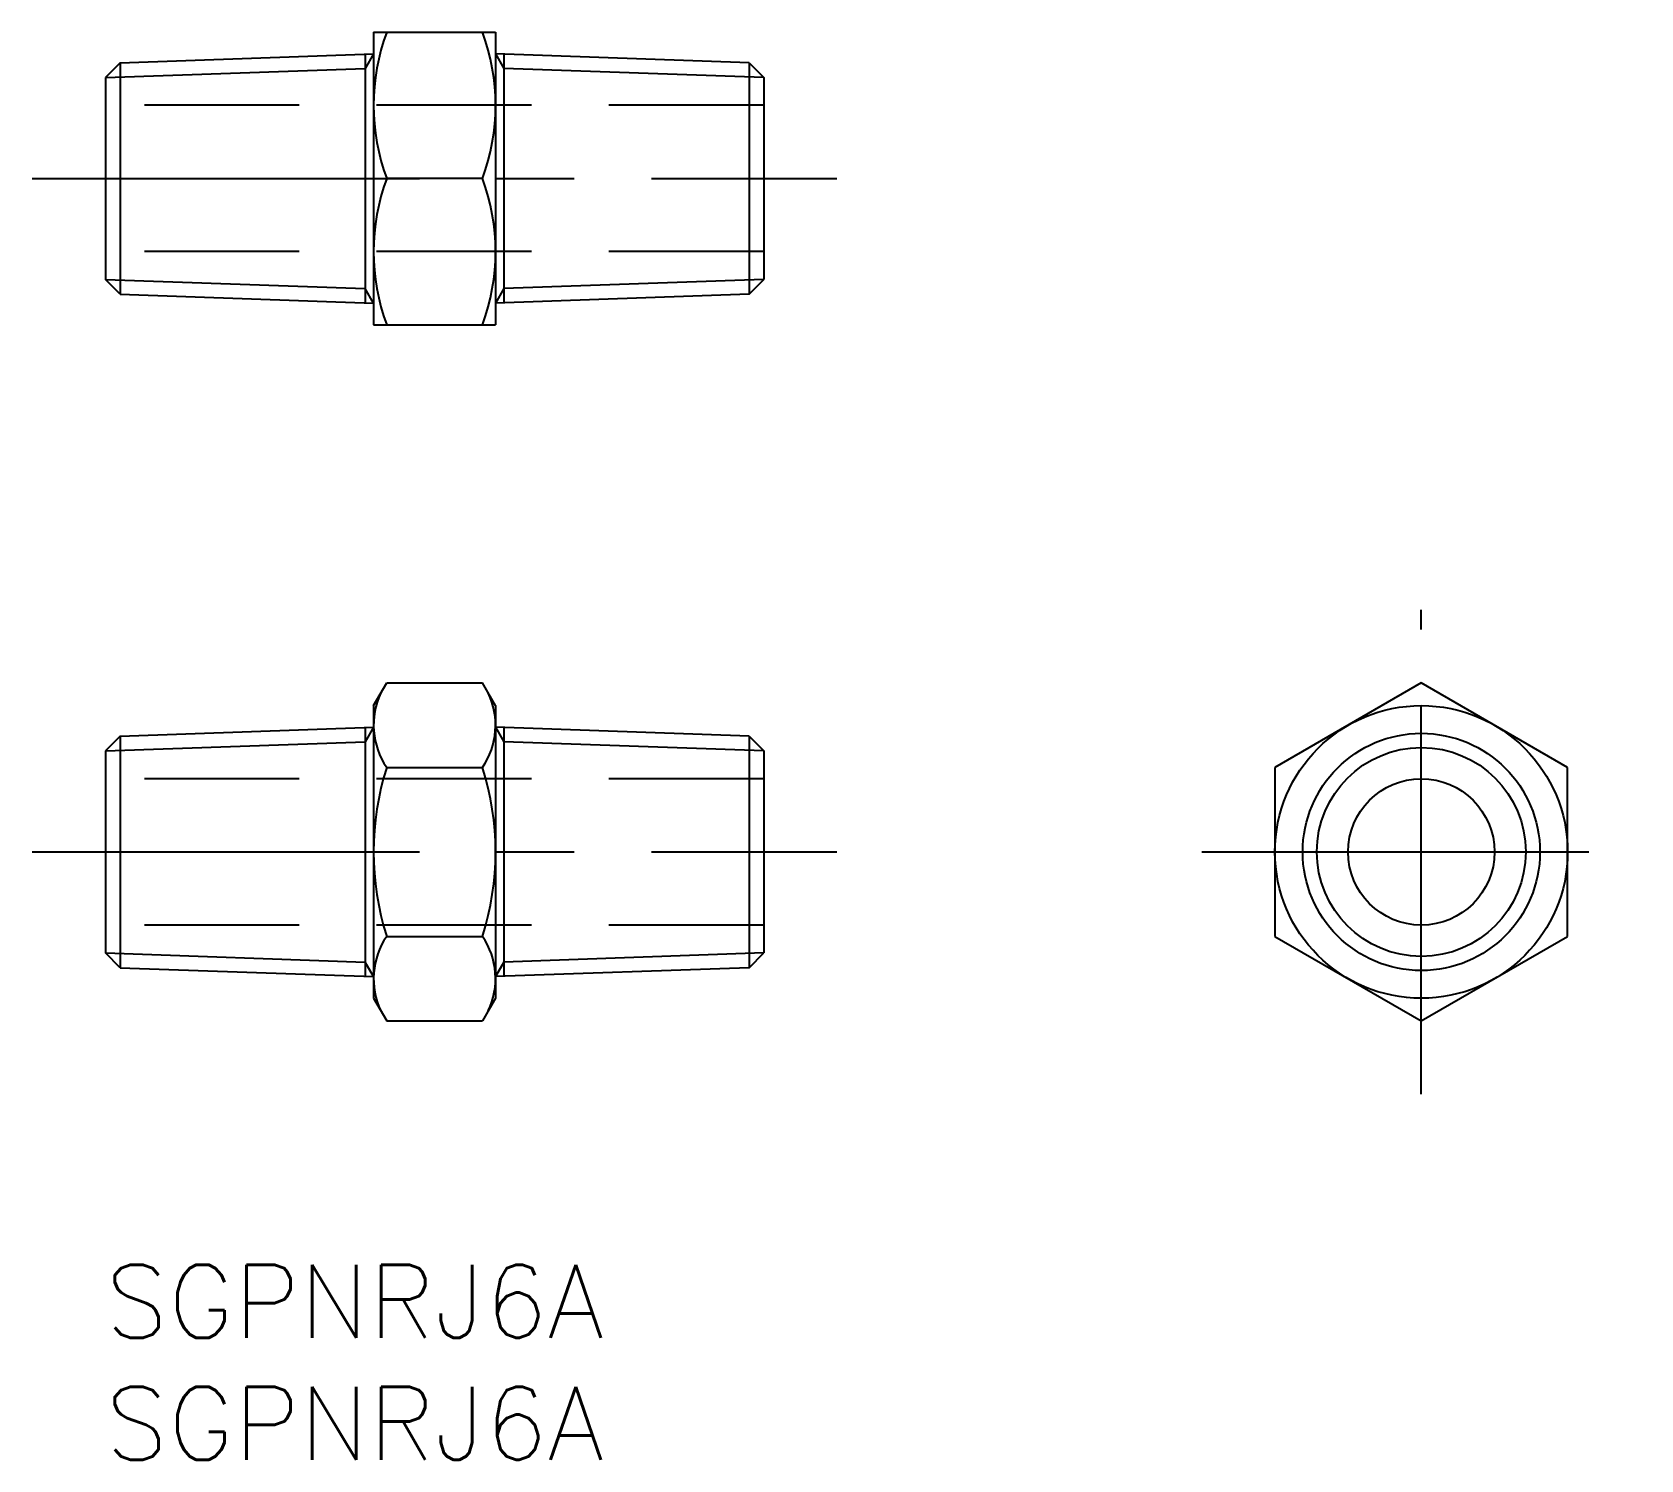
# Model space of a CAD drawing. Extents: x -3 to 63, y -8 to 50.5.
import ezdxf

# ---------------------------------------------------------------- set-up
doc = ezdxf.new("R2010")
doc.units = 0
doc.header["$LTSCALE"] = 0.5
doc.linetypes.add('CENTER', pattern=[50.8, 31.75, -6.35, 6.35, -6.35])
doc.linetypes.add('DASHED', pattern=[19.05, 12.7, -6.35])
for name, color, linetype in [('MSM_CENTER', 1, 'CENTER'), ('MSM_CONTINUOUS', 7, 'CONTINUOUS'), ('MSM_DASHED', 4, 'DASHED'), ('MSM_NARROW', 5, 'CONTINUOUS'), ('MSM_PART_NUMBER', 7, 'CONTINUOUS')]:
    doc.layers.add(name, color=color, linetype=linetype)
doc.styles.get("Standard").update_dxf_attribs({"font": 'txt.shx', "height": 3, "bigfont": 'bigfont.shx'})

# ---------------------------------------------------------------- blocks, each defined once
blk = doc.blocks.new('*U6')
at = {"layer": 'MSM_PART_NUMBER'}
blk.add_text('SGPNRJ6A', height=3, dxfattribs=at).set_placement((0, -3))
blk = doc.blocks.new('*U7')
at = {"layer": 'MSM_PART_NUMBER'}
blk.add_text('SGPNRJ6A', height=3, dxfattribs=at).set_placement((0, -8))

msp = doc.modelspace()

# ---------------------------------------------------------------- linework, layer by layer
at = {"layer": 'MSM_CENTER'}
for p, q in [((-3, 44.545), (30, 44.545)), ((53.96, 7), (53.96, 26.856)), ((-3, 16.928), (30, 16.928)), ((44.96, 16.928), (62.96, 16.928))]:
    msp.add_line(p, q, dxfattribs=at)
at = {"layer": 'MSM_CONTINUOUS'}
for p, q in [((11, 50.545), (16, 50.545)), ((11, 50.545), (11, 38.545)), ((16, 50.545), (16, 38.545)), ((0.602, 49.291), (11, 49.654)), ((10.658, 49.642), (10.658, 39.447)), ((26.398, 49.291), (16, 49.654)), ((16.342, 49.642), (16.342, 39.447)), ((0.602, 49.291), (0, 48.689)), ((0.602, 49.291), (0.602, 39.798)), ((26.398, 49.291), (27, 48.689)), ((26.398, 49.291), (26.398, 39.798)), ((0, 48.689), (0, 40.4)), ((27, 48.689), (27, 40.4)), ((15.464, 44.545), (11.536, 44.545)), ((0.602, 39.798), (0, 40.4)), ((26.398, 39.798), (27, 40.4)), ((0.602, 39.798), (11, 39.435)), ((26.398, 39.798), (16, 39.435)), ((11, 38.545), (16, 38.545)), ((11, 22.928), (11.536, 23.856)), ((11.536, 23.856), (15.464, 23.856)), ((16, 22.928), (15.464, 23.856)), ((53.96, 23.856), (47.96, 20.392)), ((59.96, 20.392), (53.96, 23.856)), ((11, 22.928), (11, 10.928)), ((16, 22.928), (16, 10.928)), ((0.602, 21.675), (11, 22.038)), ((10.658, 22.026), (10.658, 11.831)), ((26.398, 21.675), (16, 22.038)), ((16.342, 22.026), (16.342, 11.831)), ((0.602, 21.675), (0, 21.073)), ((0.602, 21.675), (0.602, 12.182)), ((26.398, 21.675), (27, 21.073)), ((26.398, 21.675), (26.398, 12.182)), ((0, 21.073), (0, 12.784)), ((27, 21.073), (27, 12.784)), ((11.536, 20.392), (15.464, 20.392)), ((47.96, 20.392), (47.96, 13.464)), ((59.96, 13.464), (59.96, 20.392)), ((11.536, 13.464), (15.464, 13.464)), ((47.96, 13.464), (53.96, 10)), ((53.96, 10), (59.96, 13.464)), ((0.602, 12.182), (0, 12.784)), ((26.398, 12.182), (27, 12.784)), ((0.602, 12.182), (11, 11.819)), ((26.398, 12.182), (16, 11.819)), ((11, 10.928), (11.536, 10)), ((16, 10.928), (15.464, 10)), ((11.536, 10), (15.464, 10))]:
    msp.add_line(p, q, dxfattribs=at)
for radius in [6, 4.864, 3]:
    msp.add_circle((53.96, 16.928), radius, dxfattribs=at)
for centre, radius, start, end in [((19.665, 47.545), 8.665, 159.74384, 200.25616), ((7.335, 47.545), 8.665, 339.74384, 20.25616), ((19.665, 41.545), 8.665, 159.74384, 200.25616), ((7.335, 41.545), 8.665, 339.74384, 20.25616), ((14.067, 22.124), 3.067, 154.38425, 214.38425), ((12.933, 22.124), 3.067, 325.61575, 25.61575), ((22.464, 16.928), 11.464, 162.41205, 197.58795), ((4.536, 16.928), 11.464, 342.41205, 17.58795), ((14.067, 11.732), 3.067, 145.61575, 205.61575), ((12.933, 11.732), 3.067, 334.38425, 34.38425)]:
    msp.add_arc(centre, radius, start, end, dxfattribs=at)
at = {"layer": 'MSM_DASHED'}
for p, q in [((27, 47.545), (0, 47.545)), ((27, 41.545), (0, 41.545)), ((27, 19.928), (0, 19.928)), ((27, 13.928), (0, 13.928))]:
    msp.add_line(p, q, dxfattribs=at)
at = {"layer": 'MSM_NARROW'}
for p, q in [((11, 49.654), (10.658, 49.061)), ((16, 49.654), (16.342, 49.061)), ((0, 48.689), (10.658, 49.061)), ((27, 48.689), (16.342, 49.061)), ((0, 40.4), (10.658, 40.028)), ((27, 40.4), (16.342, 40.028)), ((11, 39.435), (10.658, 40.028)), ((16.342, 40.028), (16, 39.435)), ((11, 22.038), (10.658, 21.445)), ((16, 22.038), (16.342, 21.445)), ((0, 21.073), (10.658, 21.445)), ((27, 21.073), (16.342, 21.445)), ((0, 12.784), (10.658, 12.412)), ((27, 12.784), (16.342, 12.412)), ((11, 11.819), (10.658, 12.412)), ((16.342, 12.412), (16, 11.819))]:
    msp.add_line(p, q, dxfattribs=at)
msp.add_circle((53.96, 16.928), 4.283, dxfattribs=at)

# ---------------------------------------------------------------- block references
at = {"layer": 'MSM_CONTINUOUS'}
for name in ['*U6', '*U7']:
    msp.add_blockref(name, (0, 0), dxfattribs=at)

doc.saveas('drawing.dxf')
